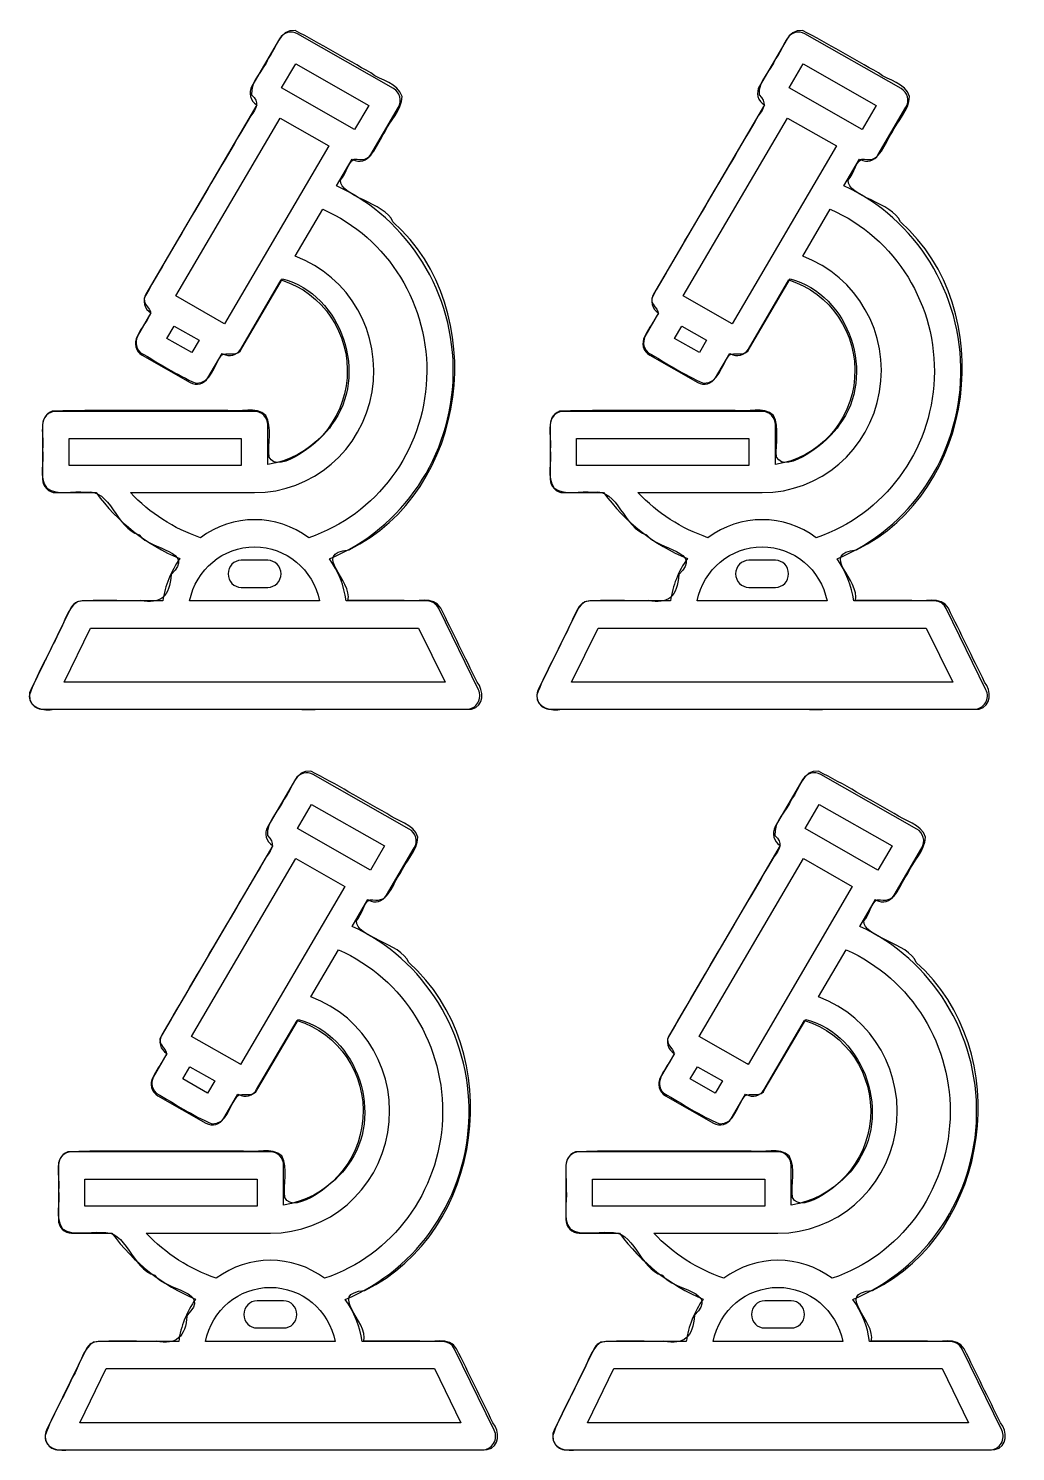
# Model space of a CAD drawing. Extents: x 9 to 547, y 9 to 398.
# Drawn here: x 414.7 to 547, y 8.6 to 199.2 of the extents above; entities that cross this region are included whole.
import ezdxf

# ---------------------------------------------------------------- set-up
doc = ezdxf.new("R2010")
doc.units = 0
doc.layers.add('Layer_1', color=7, linetype='CONTINUOUS')

msp = doc.modelspace()

# ---------------------------------------------------------------- linework, layer by layer
at = {"layer": 'Layer_1', "color": 7}
for points in [[(463.665634, 191.166568), (450.786096, 198.489393)], [(531.69713, 191.166568), (518.817592, 198.489393)], [(448.398712, 197.835596), (444.680192, 191.494303)], [(445.340123, 188.976603), (445.348725, 188.970934)], [(513.371619, 188.976603), (513.380221, 188.970934)], [(460.607913, 182.307576), (464.325562, 188.648868)], [(528.639409, 182.307576), (532.357058, 188.648868)], [(456.013083, 178.131442), (458.113748, 181.714444)], [(524.044579, 178.131442), (526.145244, 181.714444), (526.252025, 181.653778)], [(450.481485, 168.696356), (454.173808, 174.99436)], [(443.195621, 156.267431), (448.61849, 165.517006)], [(443.344607, 156.397024), (448.795591, 165.670991)], [(511.227117, 156.267431), (516.649986, 165.517006)], [(511.376103, 156.397024), (516.827087, 165.670991)], [(431.148565, 161.107085), (431.156889, 161.101415)], [(499.180061, 161.107085), (499.188386, 161.101415)], [(429.970018, 155.434642), (436.40983, 151.772351)], [(438.797214, 152.426148), (440.701454, 155.67427)], [(498.001514, 155.434642), (504.441327, 151.772351)], [(506.82871, 152.426148), (508.73295, 155.67427)], [(445.041872, 147.915193), (418.401645, 147.915193)], [(513.073368, 147.915193), (486.433141, 147.915193)], [(418.401645, 137.029239), (423.799153, 137.029239)], [(428.40211, 137.031393), (445.041797, 137.03094)], [(486.433141, 137.029239), (491.830649, 137.029239)], [(496.433606, 137.031393), (513.073293, 137.03094)], [(446.817806, 127.959307), (443.265786, 127.959307)], [(514.849302, 127.959307), (511.297282, 127.959307)], [(443.265786, 124.330665), (446.817806, 124.330665)], [(511.297282, 124.330665), (514.849302, 124.330665)], [(432.751629, 122.514615), (421.953665, 122.514615)], [(453.743199, 122.516316), (436.340395, 122.516316)], [(468.129929, 122.516316), (457.331963, 122.516316)], [(465.095763, 122.556906), (457.554232, 122.556906)], [(500.783125, 122.514615), (489.985161, 122.514615)], [(521.774695, 122.516316), (504.371891, 122.516316)], [(536.161425, 122.516316), (525.363459, 122.516316)], [(533.127259, 122.556906), (525.585728, 122.556906)], [(475.046654, 110.625867), (469.718622, 121.513522)], [(543.07815, 110.625867), (537.750118, 121.513522)], [(465.785504, 91.953969), (452.905966, 99.276795)], [(450.518583, 98.622997), (446.800062, 92.281704)], [(518.550079, 98.622997), (514.831558, 92.281704)], [(447.459993, 89.764005), (447.468596, 89.758335)], [(515.491489, 89.764005), (515.500092, 89.758335)], [(462.727783, 83.094977), (466.445433, 89.43627)], [(530.759279, 83.094977), (534.476929, 89.43627)], [(458.132953, 78.918844), (460.233619, 82.501845)], [(526.164449, 78.918844), (528.265115, 82.501845), (528.371896, 82.44118)], [(452.601356, 69.483757), (456.293678, 75.781762)], [(445.315491, 57.054832), (450.73836, 66.304408)], [(445.464478, 57.184426), (450.915462, 66.458393)], [(513.346987, 57.054832), (518.769856, 66.304408)], [(513.495974, 57.184426), (518.946958, 66.458393)], [(433.268435, 61.894486), (433.27676, 61.888816)], [(501.299931, 61.894486), (501.308256, 61.888816)], [(432.089888, 56.222044), (438.529701, 52.559752)], [(440.917084, 53.21355), (442.821324, 56.461672)], [(500.121384, 56.222044), (506.561197, 52.559752)], [(508.94858, 53.21355), (510.85282, 56.461672)], [(447.161743, 48.702595), (420.521515, 48.702595)], [(515.193239, 48.702595), (488.553011, 48.702595)], [(420.521515, 37.81664), (425.919023, 37.81664)], [(430.521981, 37.818795), (447.161668, 37.818341)], [(488.553011, 37.81664), (493.950519, 37.81664)], [(498.553477, 37.818795), (515.193164, 37.818341)], [(448.937676, 28.746708), (445.385656, 28.746708)], [(516.969172, 28.746708), (513.417152, 28.746708)], [(445.385656, 25.118066), (448.937676, 25.118066)], [(513.417152, 25.118066), (516.969172, 25.118066)], [(434.871499, 23.302016), (424.073536, 23.302016)], [(455.86307, 23.303717), (438.460266, 23.303717)], [(470.2498, 23.303717), (459.451833, 23.303717)], [(467.215634, 23.344308), (459.674102, 23.344308)], [(502.902996, 23.302016), (492.105032, 23.302016)], [(523.894566, 23.303717), (506.491762, 23.303717)], [(535.24713, 23.344308), (527.705598, 23.344308)], [(477.166524, 11.413269), (471.838493, 22.300924)], [(545.19802, 11.413269), (539.869989, 22.300924)]]:
    msp.add_lwpolyline(points, dxfattribs=at)
for points in [[(460.336477, 188.905761), (458.444261, 185.679325), (448.66926, 191.237524), (450.561476, 194.463988)], [(528.367973, 188.905761), (526.475757, 185.679325), (516.700756, 191.237524), (518.592972, 194.463988)], [(441.031905, 159.640909), (440.932062, 159.697606), (440.925957, 159.703276), (434.477514, 163.369139), (448.453823, 187.206619), (455.008295, 183.479098)], [(509.063401, 159.640909), (508.963558, 159.697606), (508.957453, 159.703276), (502.50901, 163.369139), (516.485319, 187.206619), (523.039791, 183.479098)], [(436.633509, 155.799655), (433.299138, 157.697235), (434.261735, 159.337894), (437.596958, 157.442072)], [(504.665005, 155.799655), (501.330634, 157.697235), (502.293231, 159.337894), (505.628454, 157.442072)], [(420.177655, 144.288224), (443.265786, 144.288224), (443.265786, 140.659582), (420.177655, 140.659582)], [(488.209151, 144.288224), (511.297282, 144.288224), (511.297282, 140.659582), (488.209151, 140.659582)], [(445.041797, 129.773628)], [(513.073293, 129.773628)], [(443.265786, 124.330665)], [(511.297282, 124.330665)], [(470.005119, 121.551383)], [(538.036615, 121.551383)], [(419.499503, 111.63039), (423.051523, 118.887674), (467.03207, 118.887674), (470.58409, 111.63039)], [(487.530999, 111.63039), (491.08302, 118.887674), (535.063566, 118.887674), (538.615586, 111.63039)], [(462.456347, 89.693162), (460.564131, 86.466726), (450.789131, 92.024925), (452.681347, 95.25139)], [(530.487843, 89.693162), (528.595627, 86.466726), (518.820627, 92.024925), (520.712843, 95.25139)], [(443.151776, 60.428311), (443.051932, 60.485008), (443.045827, 60.490677), (436.597384, 64.15654), (450.573694, 87.994021), (457.128166, 84.2665)], [(511.183272, 60.428311), (511.083428, 60.485008), (511.077323, 60.490677), (504.62888, 64.15654), (518.60519, 87.994021), (525.159662, 84.2665)], [(438.75338, 56.587057), (435.419009, 58.484637), (436.381605, 60.125296), (439.716828, 58.229473)], [(506.784876, 56.587057), (503.450505, 58.484637), (504.413101, 60.125296), (507.748325, 58.229473)], [(422.297525, 45.075625), (445.385656, 45.075625), (445.385656, 41.446983), (422.297525, 41.446983)], [(490.329022, 45.075625), (513.417152, 45.075625), (513.417152, 41.446983), (490.329022, 41.446983)], [(447.161668, 30.561029)], [(515.193164, 30.561029)], [(445.385656, 25.118066)], [(513.417152, 25.118066)], [(472.124989, 22.338785)], [(540.156486, 22.338785)], [(421.619374, 12.417791), (425.171394, 19.675075), (469.15194, 19.675075), (472.70396, 12.417791)], [(489.65087, 12.417791), (493.20289, 19.675075), (537.183436, 19.675075), (540.735456, 12.417791)]]:
    msp.add_lwpolyline(points, close=True, dxfattribs=at)
for points in [[(450.474154, 198.920449), (448.350544, 199.208886), (447.929433, 196.485984), (446.872444, 195.17929)], [(450.786096, 198.489393), (449.947943, 198.964951), (448.891628, 198.675674), (448.398712, 197.835596)], [(460.640494, 193.24851), (457.240162, 195.111984), (453.928424, 197.183344), (450.474154, 198.920449)], [(518.50565, 198.920449), (516.38204, 199.208886), (515.960929, 196.485984), (514.90394, 195.17929)], [(518.817592, 198.489393), (517.979439, 198.964951), (516.923125, 198.675674), (516.430208, 197.835596)], [(528.671991, 193.24851), (525.271658, 195.111984), (521.959921, 197.183344), (518.50565, 198.920449)], [(516.430208, 197.835596), (516.430208, 197.835596), (512.711688, 191.494303), (512.711688, 191.494303)], [(446.872444, 195.17929), (446.196319, 193.553404), (444.466758, 192.176619), (444.643877, 190.313003)], [(514.90394, 195.17929), (514.227815, 193.553404), (512.498254, 192.176619), (512.675373, 190.313003)], [(464.814465, 190.08974), (464.269094, 191.921806), (461.985127, 192.182247), (460.640494, 193.24851)], [(532.845961, 190.08974), (532.30059, 191.921806), (530.016623, 192.182247), (528.671991, 193.24851)], [(444.680192, 191.494303), (444.433346, 191.072847), (444.36421, 190.567195), (444.488564, 190.092772)], [(464.517191, 190.050398), (464.392838, 190.524821), (464.085608, 190.927519), (463.665634, 191.166568)], [(512.711688, 191.494303), (512.464842, 191.072847), (512.395706, 190.567195), (512.52006, 190.092772)], [(532.548687, 190.050398), (532.424334, 190.524821), (532.117104, 190.927519), (531.69713, 191.166568)], [(445.348725, 188.970934), (445.348725, 188.970934), (430.488618, 163.624812), (430.488618, 163.624812)], [(444.643877, 190.313003), (445.706567, 189.299095), (445.365468, 188.569617), (444.487673, 187.449378)], [(444.488564, 190.092772), (444.612918, 189.618349), (444.920148, 189.215652), (445.340123, 188.976603)], [(462.435661, 185.208474), (463.155941, 186.850447), (464.754349, 188.237777), (464.814465, 190.08974)], [(464.325562, 188.648868), (464.572408, 189.070324), (464.641545, 189.575976), (464.517191, 190.050398)], [(513.380221, 188.970934), (513.380221, 188.970934), (498.520114, 163.624812), (498.520114, 163.624812)], [(512.675373, 190.313003), (513.738063, 189.299095), (513.396964, 188.569617), (512.519169, 187.449378)], [(512.52006, 190.092772), (512.644414, 189.618349), (512.951644, 189.215652), (513.371619, 188.976603)], [(530.467157, 185.208474), (531.187437, 186.850447), (532.785845, 188.237777), (532.845961, 190.08974)], [(532.357058, 188.648868), (532.603904, 189.070324), (532.673041, 189.575976), (532.548687, 190.050398)], [(444.487673, 187.449378), (439.809158, 179.442256), (435.045521, 171.479957), (430.420081, 163.444896)], [(512.519169, 187.449378), (507.840654, 179.442256), (503.077017, 171.479957), (498.451577, 163.444896)], [(458.774858, 181.706382), (460.905882, 181.159635), (461.438274, 183.90755), (462.435661, 185.208474)], [(526.806354, 181.706382), (528.937378, 181.159635), (529.469771, 183.90755), (530.467157, 185.208474)], [(456.568926, 178.897812), (457.359688, 179.658158), (457.67223, 181.977282), (458.774858, 181.706382)], [(458.113748, 181.714444), (458.113748, 181.714444), (458.220529, 181.653778), (458.220529, 181.653778)], [(458.220529, 181.653778), (459.058647, 181.177926), (460.115171, 181.467261), (460.607913, 182.307576)], [(524.600422, 178.897812), (525.391184, 179.658158), (525.703726, 181.977282), (526.806354, 181.706382)], [(526.252025, 181.653778), (527.090143, 181.177926), (528.146667, 181.467261), (528.639409, 182.307576)], [(471.677114, 152.833582), (471.880623, 163.708289), (465.718732, 173.659919), (456.013083, 178.131442)], [(463.583967, 173.30128), (462.537985, 175.94491), (456.440744, 176.637723), (456.568926, 178.897812)], [(539.70861, 152.833582), (539.912119, 163.708289), (533.750229, 173.659919), (524.044579, 178.131442)], [(531.615463, 173.30128), (530.569481, 175.94491), (524.47224, 176.637723), (524.600422, 178.897812)], [(454.173808, 174.99436), (462.976409, 171.131404), (468.52342, 162.109999), (468.108211, 152.33208)], [(518.512981, 168.696356), (518.512981, 168.696356), (522.205304, 174.99436), (522.205304, 174.99436)], [(522.205304, 174.99436), (531.007905, 171.131404), (536.554916, 162.109999), (536.139707, 152.33208)], [(457.712583, 129.370401), (473.638935, 137.142862), (476.89055, 161.472078), (463.583967, 173.30128)], [(525.744079, 129.370401), (541.670431, 137.142862), (544.922046, 161.472078), (531.615463, 173.30128)], [(460.78542, 150.528764), (462.126873, 158.337605), (457.780173, 166.001576), (450.481485, 168.696356)], [(528.816916, 150.528764), (530.158369, 158.337605), (525.811669, 166.001576), (518.512981, 168.696356)], [(448.61849, 165.517006), (454.20314, 163.807519), (457.872319, 158.360079), (457.439596, 152.420764)], [(448.795591, 165.670991), (456.777642, 163.57388), (460.419028, 152.729367), (455.370779, 146.089225)], [(516.649986, 165.517006), (522.234636, 163.807519), (525.903815, 158.360079), (525.471092, 152.420764)], [(516.827087, 165.670991), (524.809138, 163.57388), (528.450524, 152.729367), (523.402275, 146.089225)], [(430.420081, 163.444896), (429.585384, 162.23106), (431.786831, 161.541431), (430.902982, 160.664664)], [(430.488618, 163.624812), (430.241764, 163.203352), (430.172625, 162.697691), (430.296983, 162.223261)], [(430.296983, 162.223261), (430.42134, 161.748832), (430.72858, 161.34613), (431.148565, 161.107085)], [(498.451577, 163.444896), (497.61688, 162.23106), (499.818327, 161.541431), (498.934478, 160.664664)], [(498.520114, 163.624812), (498.27326, 163.203352), (498.204121, 162.697691), (498.328479, 162.223261)], [(498.328479, 162.223261), (498.452836, 161.748832), (498.760076, 161.34613), (499.180061, 161.107085)], [(430.902982, 160.664664), (430.224383, 159.194423), (428.149124, 157.339931), (429.755543, 155.771688)], [(431.156889, 161.101415), (431.156889, 161.101415), (429.310088, 157.952398), (429.310088, 157.952398)], [(498.934478, 160.664664), (498.255879, 159.194423), (496.18062, 157.339931), (497.787039, 155.771688)], [(499.188386, 161.101415), (499.188386, 161.101415), (497.341584, 157.952398), (497.341584, 157.952398)], [(429.310088, 157.952398), (429.063234, 157.530935), (428.994093, 157.025272), (429.118447, 156.550839)], [(429.118447, 156.550839), (429.242801, 156.076406), (429.550036, 155.673698), (429.970018, 155.434642)], [(440.625337, 155.441298), (441.154, 155.968802), (442.854867, 155.023507), (443.344607, 156.397024)], [(497.341584, 157.952398), (497.09473, 157.530935), (497.025589, 157.025272), (497.149943, 156.550839)], [(497.149943, 156.550839), (497.274297, 156.076406), (497.581532, 155.673698), (498.001514, 155.434642)], [(508.656833, 155.441298), (509.185496, 155.968802), (510.886363, 155.023507), (511.376103, 156.397024)], [(429.755543, 155.771688), (432.214187, 154.386745), (434.620524, 152.777402), (437.200048, 151.671375)], [(437.200048, 151.671375), (439.216544, 151.610265), (439.578889, 154.160498), (440.625337, 155.441298)], [(440.701454, 155.67427), (440.701454, 155.67427), (440.808235, 155.613605), (440.808235, 155.613605)], [(440.808235, 155.613605), (441.646362, 155.137776), (442.702877, 155.427121), (443.195621, 156.267431)], [(497.787039, 155.771688), (500.245683, 154.386745), (502.65202, 152.777402), (505.231544, 151.671375)], [(505.231544, 151.671375), (507.24804, 151.610265), (507.610385, 154.160498), (508.656833, 155.441298)], [(508.73295, 155.67427), (508.73295, 155.67427), (508.839731, 155.613605), (508.839731, 155.613605)], [(508.839731, 155.613605), (509.677858, 155.137776), (510.734373, 155.427121), (511.227117, 156.267431)], [(455.078027, 128.165824), (464.943884, 132.255114), (471.473605, 141.958874), (471.677114, 152.833582)], [(523.109523, 128.165824), (532.97538, 132.255114), (539.505101, 141.958874), (539.70861, 152.833582)], [(436.40983, 151.772351), (437.247948, 151.296499), (438.304473, 151.585833), (438.797214, 152.426148)], [(457.439596, 152.420764), (457.006873, 146.481449), (452.588723, 141.648927), (446.817881, 140.802854)], [(468.108211, 152.33208), (467.693002, 142.554162), (461.4021, 134.057364), (452.305109, 130.987645)], [(504.441327, 151.772351), (505.279444, 151.296499), (506.335969, 151.585833), (506.82871, 152.426148)], [(525.471092, 152.420764), (525.038369, 146.481449), (520.620219, 141.648927), (514.849377, 140.802854)], [(536.139707, 152.33208), (535.724498, 142.554162), (529.433596, 134.057364), (520.336606, 130.987645)], [(445.041797, 137.03094), (452.802544, 137.025886), (459.443967, 142.719923), (460.78542, 150.528764)], [(513.073293, 137.03094), (520.83404, 137.025886), (527.475463, 142.719923), (528.816916, 150.528764)], [(417.894634, 147.941756), (415.861987, 147.130305), (416.881725, 144.51109), (416.636867, 142.828416)], [(417.145672, 147.383919), (416.812579, 147.043635), (416.625506, 146.582075), (416.625635, 146.100844)], [(418.401645, 147.915193), (417.930576, 147.915318), (417.478766, 147.724204), (417.145672, 147.383919)], [(441.446355, 148.022761), (433.598435, 147.968189), (425.72961, 148.131622), (417.894634, 147.941756)], [(446.566262, 147.375341), (445.195415, 148.634057), (443.119367, 147.765732), (441.446355, 148.022761)], [(446.297844, 147.383919), (445.96475, 147.724203), (445.512941, 147.915318), (445.041872, 147.915193)], [(446.817881, 146.100844), (446.81801, 146.582075), (446.630937, 147.043634), (446.297844, 147.383919)], [(446.985647, 141.791741), (446.770783, 143.627019), (447.454487, 145.705343), (446.566262, 147.375341)], [(485.92613, 147.941756), (483.893483, 147.130305), (484.913221, 144.51109), (484.668363, 142.828416)], [(485.177169, 147.383919), (484.844075, 147.043635), (484.657002, 146.582075), (484.657131, 146.100844)], [(486.433141, 147.915193), (485.962072, 147.915318), (485.510262, 147.724204), (485.177169, 147.383919)], [(509.477851, 148.022761), (501.629931, 147.968189), (493.761106, 148.131622), (485.92613, 147.941756)], [(514.597758, 147.375341), (513.226911, 148.634057), (511.150863, 147.765732), (509.477851, 148.022761)], [(514.32934, 147.383919), (513.996246, 147.724203), (513.544437, 147.915318), (513.073368, 147.915193)], [(514.849377, 146.100844), (514.849506, 146.582075), (514.662433, 147.043634), (514.32934, 147.383919)], [(515.017143, 141.791741), (514.802279, 143.627019), (515.485983, 145.705343), (514.597758, 147.375341)], [(416.625635, 146.100844), (416.625635, 146.100844), (416.625635, 138.84356), (416.625635, 138.84356)], [(446.817881, 140.802854), (446.817881, 140.802854), (446.817881, 146.100844), (446.817881, 146.100844)], [(455.370779, 146.089225), (454.127035, 144.017609), (448.195292, 139.273712), (446.985647, 141.791741)], [(484.657131, 146.100844), (484.657131, 146.100844), (484.657131, 138.84356), (484.657131, 138.84356)], [(514.849377, 140.802854), (514.849377, 140.802854), (514.849377, 146.100844), (514.849377, 146.100844)], [(523.402275, 146.089225), (522.158531, 144.017609), (516.226788, 139.273712), (515.017143, 141.791741)], [(416.636867, 142.828416), (416.871429, 141.123202), (416.095734, 139.086688), (417.177841, 137.62253)], [(484.668363, 142.828416), (484.902925, 141.123202), (484.12723, 139.086688), (485.209337, 137.62253)], [(416.625635, 138.84356), (416.625513, 138.362333), (416.812589, 137.900781), (417.145682, 137.560503)], [(417.145682, 137.560503), (417.478775, 137.220224), (417.930581, 137.029114), (418.401645, 137.029239)], [(417.177841, 137.62253), (418.674393, 136.573946), (420.686454, 137.344268), (422.396988, 137.108186)], [(422.396988, 137.108186), (425.785239, 137.620995), (426.44387, 132.194177), (429.566014, 131.389719)], [(484.657131, 138.84356), (484.657009, 138.362333), (484.844085, 137.900781), (485.177178, 137.560503)], [(485.177178, 137.560503), (485.510271, 137.220224), (485.962077, 137.029114), (486.433141, 137.029239)], [(485.209337, 137.62253), (486.70589, 136.573946), (488.71795, 137.344268), (490.428484, 137.108186)], [(490.428484, 137.108186), (493.816735, 137.620995), (494.475366, 132.194177), (497.59751, 131.389719)], [(423.799153, 137.029239), (426.690644, 133.101366), (430.568329, 130.045644), (435.021387, 128.18581)], [(437.785162, 130.993314), (434.224857, 132.199791), (431.004812, 134.271919), (428.40211, 137.031393)], [(491.830649, 137.029239), (494.72214, 133.101366), (498.599825, 130.045644), (503.052883, 128.18581)], [(505.816658, 130.993314), (502.256353, 132.199791), (499.036308, 134.271919), (496.433606, 137.031393)], [(452.305109, 130.987645), (447.978245, 134.205367), (442.114433, 134.207657), (437.785162, 130.993314)], [(520.336606, 130.987645), (516.009741, 134.205367), (510.145929, 134.207657), (505.816658, 130.993314)], [(429.566014, 131.389719), (431.121177, 129.24264), (437.255235, 129.322821), (433.867823, 126.066958)], [(436.340395, 122.516316), (437.189726, 126.736981), (440.823872, 129.768002), (445.041797, 129.773628)], [(445.041797, 129.773628), (449.259723, 129.768002), (452.893869, 126.736981), (453.743199, 122.516316)], [(497.59751, 131.389719), (499.152673, 129.24264), (505.286731, 129.322821), (501.899319, 126.066958)], [(504.371891, 122.516316), (505.221222, 126.736981), (508.855368, 129.768002), (513.073293, 129.773628)], [(513.073293, 129.773628), (517.291219, 129.768002), (520.925365, 126.736981), (521.774695, 122.516316)], [(435.021387, 128.18581), (433.820076, 126.514693), (433.040496, 124.566842), (432.751629, 122.514615)], [(443.265786, 127.959307), (442.286436, 127.957126), (441.493646, 127.145466), (441.493646, 126.144986)], [(448.589945, 126.144986), (448.589945, 127.145466), (447.797156, 127.957126), (446.817806, 127.959307)], [(457.554232, 122.556906), (458.260253, 125.270316), (452.567259, 128.907588), (457.712583, 129.370401)], [(457.331963, 122.516316), (457.044396, 124.5595), (456.270456, 126.499388), (455.078027, 128.165824)], [(503.052883, 128.18581), (501.851572, 126.514693), (501.071992, 124.566842), (500.783125, 122.514615)], [(511.297282, 127.959307), (510.317932, 127.957126), (509.525143, 127.145466), (509.525143, 126.144986)], [(516.621441, 126.144986), (516.621441, 127.145466), (515.828652, 127.957126), (514.849302, 127.959307)], [(525.585728, 122.556906), (526.291749, 125.270316), (520.598755, 128.907588), (525.744079, 129.370401)], [(525.363459, 122.516316), (525.075892, 124.5595), (524.301952, 126.499388), (523.109523, 128.165824)], [(433.867823, 126.066958), (433.674353, 123.048995), (432.432663, 122.057684), (429.754877, 122.555286)], [(441.493646, 126.144986), (441.493646, 125.144505), (442.286436, 124.332845), (443.265786, 124.330665)], [(446.817806, 124.330665), (447.797156, 124.332845), (448.589945, 125.144505), (448.589945, 126.144986)], [(501.899319, 126.066958), (501.705849, 123.048995), (500.464159, 122.057684), (497.786373, 122.555286)], [(509.525143, 126.144986), (509.525143, 125.144505), (510.317932, 124.332845), (511.297282, 124.330665)], [(514.849302, 124.330665), (515.828652, 124.332845), (516.621441, 125.144505), (516.621441, 126.144986)], [(421.297396, 122.41175), (419.775828, 121.373398), (419.500663, 119.230014), (418.519203, 117.725722)], [(421.953665, 122.514615), (421.280909, 122.514776), (420.665833, 122.126536), (420.364971, 121.511821)], [(429.754877, 122.555286), (426.942712, 122.455521), (424.078287, 122.752258), (421.297396, 122.41175)], [(470.005111, 121.551469), (468.980735, 123.277232), (466.702974, 122.300644), (465.095763, 122.556906)], [(469.718622, 121.513522), (469.41776, 122.128236), (468.802685, 122.516476), (468.129929, 122.516316)], [(489.328892, 122.41175), (487.807324, 121.373398), (487.532159, 119.230014), (486.550699, 117.725722)], [(489.985161, 122.514615), (489.312406, 122.514776), (488.697329, 122.126536), (488.396467, 121.511821)], [(497.786373, 122.555286), (494.974208, 122.455521), (492.109783, 122.752258), (489.328892, 122.41175)], [(538.036607, 121.551469), (537.012231, 123.277232), (534.73447, 122.300644), (533.127259, 122.556906)], [(537.750118, 121.513522), (537.449257, 122.128236), (536.834181, 122.516476), (536.161425, 122.516316)], [(420.364971, 121.511821), (420.364971, 121.511821), (415.036941, 110.625867), (415.036941, 110.625867)], [(474.86705, 111.641365), (473.246406, 114.944695), (471.625764, 118.248053), (470.005119, 121.551383)], [(488.396467, 121.511821), (488.396467, 121.511821), (483.068437, 110.625867), (483.068437, 110.625867)], [(542.898546, 111.641365), (541.277902, 114.944695), (539.65726, 118.248053), (538.036615, 121.551383)], [(418.519203, 117.725722), (417.346233, 115.11276), (415.802153, 112.629266), (414.855375, 109.93689)], [(486.550699, 117.725722), (485.377729, 115.11276), (483.833649, 112.629266), (482.886871, 109.93689)], [(415.036941, 110.625867), (414.762001, 110.063375), (414.791596, 109.395589), (415.115168, 108.860779)], [(474.118628, 108.038683), (475.822588, 108.37038), (475.811854, 110.521865), (474.86705, 111.641365)], [(474.968426, 108.860778), (475.291998, 109.395588), (475.321594, 110.063375), (475.046654, 110.625867)], [(483.068437, 110.625867), (482.793497, 110.063375), (482.823092, 109.395589), (483.146664, 108.860779)], [(542.150124, 108.038683), (543.854084, 108.37038), (543.84335, 110.521865), (542.898546, 111.641365)], [(542.999922, 108.860778), (543.323494, 109.395588), (543.35309, 110.063375), (543.07815, 110.625867)], [(414.855375, 109.93689), (414.733952, 108.084273), (416.819968, 107.780687), (418.182662, 108.002301)], [(415.115168, 108.860779), (415.438739, 108.325969), (416.010194, 108.000318), (416.625635, 108.000019)], [(473.457958, 108.000019), (474.073399, 108.000317), (474.644855, 108.325968), (474.968426, 108.860778)], [(482.886871, 109.93689), (482.765448, 108.084273), (484.851464, 107.780687), (486.214158, 108.002301)], [(483.146664, 108.860779), (483.470235, 108.325969), (484.04169, 108.000318), (484.657131, 108.000019)], [(541.489454, 108.000019), (542.104895, 108.000317), (542.676351, 108.325968), (542.999922, 108.860778)], [(416.625635, 108.000019), (416.625635, 108.000019), (473.457958, 108.000019), (473.457958, 108.000019)], [(418.182662, 108.002301), (436.827234, 108.027882), (455.477796, 107.953698), (474.118628, 108.038683)], [(484.657131, 108.000019), (484.657131, 108.000019), (541.489454, 108.000019), (541.489454, 108.000019)], [(486.214158, 108.002301), (504.85873, 108.027882), (523.509292, 107.953698), (542.150124, 108.038683)], [(452.594024, 99.70785), (450.470415, 99.996288), (450.049303, 97.273385), (448.992314, 95.966691)], [(452.905966, 99.276795), (452.067813, 99.752352), (451.011499, 99.463075), (450.518583, 98.622997)], [(462.760365, 94.035912), (459.360032, 95.899385), (456.048295, 97.970746), (452.594024, 99.70785)], [(520.625521, 99.70785), (518.501911, 99.996288), (518.0808, 97.273385), (517.023811, 95.966691)], [(520.937462, 99.276795), (520.099309, 99.752352), (519.042995, 99.463075), (518.550079, 98.622997)], [(530.791861, 94.035912), (527.391528, 95.899385), (524.079791, 97.970746), (520.625521, 99.70785)], [(533.817, 91.953969), (533.817, 91.953969), (520.937462, 99.276795), (520.937462, 99.276795)], [(448.992314, 95.966691), (448.316189, 94.340806), (446.586629, 92.964021), (446.763747, 91.100405)], [(517.023811, 95.966691), (516.347685, 94.340806), (514.618125, 92.964021), (514.795243, 91.100405)], [(466.934336, 90.877141), (466.388964, 92.709208), (464.104998, 92.969648), (462.760365, 94.035912)], [(534.965832, 90.877141), (534.42046, 92.709208), (532.136494, 92.969648), (530.791861, 94.035912)], [(446.800062, 92.281704), (446.553217, 91.860248), (446.48408, 91.354596), (446.608434, 90.880174)], [(466.637062, 90.8378), (466.512708, 91.312223), (466.205478, 91.714921), (465.785504, 91.953969)], [(514.831558, 92.281704), (514.584713, 91.860248), (514.515576, 91.354596), (514.63993, 90.880174)], [(534.668558, 90.8378), (534.544204, 91.312223), (534.236974, 91.714921), (533.817, 91.953969)], [(447.468596, 89.758335), (447.468596, 89.758335), (432.608488, 64.412214), (432.608488, 64.412214)], [(446.763747, 91.100405), (447.826437, 90.086497), (447.485339, 89.357018), (446.607543, 88.23678)], [(446.608434, 90.880174), (446.732788, 90.405751), (447.040019, 90.003053), (447.459993, 89.764005)], [(464.555531, 85.995876), (465.275812, 87.637849), (466.87422, 89.025179), (466.934336, 90.877141)], [(466.445433, 89.43627), (466.692278, 89.857725), (466.761415, 90.363378), (466.637062, 90.8378)], [(515.500092, 89.758335), (515.500092, 89.758335), (500.639984, 64.412214), (500.639984, 64.412214)], [(514.795243, 91.100405), (515.857934, 90.086497), (515.516835, 89.357018), (514.639039, 88.23678)], [(514.63993, 90.880174), (514.764284, 90.405751), (515.071515, 90.003053), (515.491489, 89.764005)], [(532.587027, 85.995876), (533.307308, 87.637849), (534.905716, 89.025179), (534.965832, 90.877141)], [(534.476929, 89.43627), (534.723774, 89.857725), (534.792911, 90.363378), (534.668558, 90.8378)], [(446.607543, 88.23678), (441.929029, 80.229658), (437.165391, 72.267359), (432.539951, 64.232297)], [(514.639039, 88.23678), (509.960525, 80.229658), (505.196887, 72.267359), (500.571448, 64.232297)], [(460.894729, 82.493783), (463.025752, 81.947037), (463.558145, 84.694952), (464.555531, 85.995876)], [(528.926225, 82.493783), (531.057248, 81.947037), (531.589641, 84.694952), (532.587027, 85.995876)], [(458.688797, 79.685214), (459.479559, 80.445559), (459.7921, 82.764684), (460.894729, 82.493783)], [(460.233619, 82.501845), (460.233619, 82.501845), (460.340399, 82.44118), (460.340399, 82.44118)], [(460.340399, 82.44118), (461.178517, 81.965328), (462.235042, 82.254663), (462.727783, 83.094977)], [(526.720293, 79.685214), (527.511055, 80.445559), (527.823596, 82.764684), (528.926225, 82.493783)], [(528.371896, 82.44118), (529.210013, 81.965328), (530.266538, 82.254663), (530.759279, 83.094977)], [(473.796984, 53.620983), (474.000493, 64.495691), (467.838603, 74.44732), (458.132953, 78.918844)], [(465.703838, 74.088681), (464.657856, 76.732312), (458.560615, 77.425124), (458.688797, 79.685214)], [(541.82848, 53.620983), (542.031989, 64.495691), (535.870099, 74.44732), (526.164449, 78.918844)], [(533.735334, 74.088681), (532.689352, 76.732312), (526.592111, 77.425124), (526.720293, 79.685214)], [(456.293678, 75.781762), (465.096279, 71.918806), (470.64329, 62.8974), (470.228081, 53.119482)], [(520.632852, 69.483757), (520.632852, 69.483757), (524.325174, 75.781762), (524.325174, 75.781762)], [(524.325174, 75.781762), (533.127776, 71.918806), (538.674786, 62.8974), (538.259577, 53.119482)], [(459.832454, 30.157803), (475.758805, 37.930264), (479.010421, 62.25948), (465.703838, 74.088681)], [(527.86395, 30.157803), (543.790301, 37.930264), (547.041917, 62.25948), (533.735334, 74.088681)], [(462.90529, 51.316166), (464.246743, 59.125007), (459.900044, 66.788978), (452.601356, 69.483757)], [(530.936787, 51.316166), (532.278239, 59.125007), (527.93154, 66.788978), (520.632852, 69.483757)], [(450.73836, 66.304408), (456.32301, 64.594921), (459.992189, 59.14748), (459.559466, 53.208165)], [(450.915462, 66.458393), (458.897513, 64.361281), (462.538899, 53.516769), (457.49065, 46.876626)], [(518.769856, 66.304408), (524.354507, 64.594921), (528.023685, 59.14748), (527.590962, 53.208165)], [(518.946958, 66.458393), (526.929009, 64.361281), (530.570395, 53.516769), (525.522146, 46.876626)], [(432.539951, 64.232297), (431.705254, 63.018461), (433.906701, 62.328832), (433.022852, 61.452066)], [(432.608488, 64.412214), (432.361635, 63.990754), (432.292495, 63.485093), (432.416853, 63.010663)], [(432.416853, 63.010663), (432.541211, 62.536233), (432.84845, 62.133532), (433.268435, 61.894486)], [(500.571448, 64.232297), (499.73675, 63.018461), (501.938197, 62.328832), (501.054348, 61.452066)], [(500.639984, 64.412214), (500.393131, 63.990754), (500.323992, 63.485093), (500.448349, 63.010663)], [(500.448349, 63.010663), (500.572707, 62.536233), (500.879946, 62.133532), (501.299931, 61.894486)], [(433.022852, 61.452066), (432.344253, 59.981825), (430.268995, 58.127333), (431.875414, 56.55909)], [(433.27676, 61.888816), (433.27676, 61.888816), (431.429958, 58.7398), (431.429958, 58.7398)], [(501.054348, 61.452066), (500.375749, 59.981825), (498.300491, 58.127333), (499.90691, 56.55909)], [(501.308256, 61.888816), (501.308256, 61.888816), (499.461454, 58.7398), (499.461454, 58.7398)], [(431.429958, 58.7398), (431.183105, 58.318337), (431.113963, 57.812674), (431.238317, 57.338241)], [(431.238317, 57.338241), (431.362671, 56.863807), (431.669906, 56.461099), (432.089888, 56.222044)], [(499.461454, 58.7398), (499.214601, 58.318337), (499.145459, 57.812674), (499.269813, 57.338241)], [(499.269813, 57.338241), (499.394167, 56.863807), (499.701402, 56.461099), (500.121384, 56.222044)], [(431.875414, 56.55909), (434.334058, 55.174147), (436.740394, 53.564804), (439.319918, 52.458777)], [(439.319918, 52.458777), (441.336414, 52.397667), (441.698759, 54.947899), (442.745207, 56.2287)], [(442.745207, 56.2287), (443.273871, 56.756204), (444.974737, 55.810909), (445.464478, 57.184426)], [(442.821324, 56.461672), (442.821324, 56.461672), (442.928105, 56.401007), (442.928105, 56.401007)], [(442.928105, 56.401007), (443.766233, 55.925178), (444.822747, 56.214522), (445.315491, 57.054832)], [(499.90691, 56.55909), (502.365554, 55.174147), (504.77189, 53.564804), (507.351414, 52.458777)], [(507.351414, 52.458777), (509.36791, 52.397667), (509.730255, 54.947899), (510.776703, 56.2287)], [(510.776703, 56.2287), (511.305367, 56.756204), (513.006233, 55.810909), (513.495974, 57.184426)], [(510.85282, 56.461672), (510.85282, 56.461672), (510.959601, 56.401007), (510.959601, 56.401007)], [(510.959601, 56.401007), (511.797729, 55.925178), (512.854243, 56.214522), (513.346987, 57.054832)], [(457.197898, 28.953226), (467.063754, 33.042515), (473.593475, 42.746276), (473.796984, 53.620983)], [(525.229394, 28.953226), (535.095251, 33.042515), (541.624971, 42.746276), (541.82848, 53.620983)], [(438.529701, 52.559752), (439.367818, 52.0839), (440.424343, 52.373235), (440.917084, 53.21355)], [(459.559466, 53.208165), (459.126743, 47.26885), (454.708593, 42.436329), (448.937751, 41.590256)], [(470.228081, 53.119482), (469.812873, 43.341564), (463.52197, 34.844766), (454.42498, 31.775046)], [(506.561197, 52.559752), (507.399314, 52.0839), (508.455839, 52.373235), (508.94858, 53.21355)], [(527.590962, 53.208165), (527.158239, 47.26885), (522.740089, 42.436329), (516.969247, 41.590256)], [(538.259577, 53.119482), (537.844369, 43.341564), (531.553466, 34.844766), (522.456476, 31.775046)], [(447.161668, 37.818341), (454.922414, 37.813288), (461.563838, 43.507324), (462.90529, 51.316166)], [(515.193164, 37.818341), (522.95391, 37.813288), (529.595334, 43.507324), (530.936787, 51.316166)], [(420.014504, 48.729157), (417.981858, 47.917707), (419.001595, 45.298492), (418.756737, 43.615817)], [(419.265543, 48.171321), (418.932449, 47.831036), (418.745376, 47.369477), (418.745505, 46.888245)], [(420.521515, 48.702595), (420.050447, 48.70272), (419.598637, 48.511605), (419.265543, 48.171321)], [(443.566225, 48.810163), (435.718306, 48.755591), (427.849481, 48.919023), (420.014504, 48.729157)], [(448.686133, 48.162742), (447.315286, 49.421458), (445.239237, 48.553133), (443.566225, 48.810163)], [(448.417714, 48.17132), (448.084621, 48.511604), (447.632811, 48.702719), (447.161743, 48.702595)], [(448.937751, 46.888245), (448.93788, 47.369476), (448.750808, 47.831036), (448.417714, 48.17132)], [(449.105518, 42.579142), (448.890654, 44.41442), (449.574358, 46.492744), (448.686133, 48.162742)], [(488.046, 48.729157), (486.013354, 47.917707), (487.033091, 45.298492), (486.788233, 43.615817)], [(487.297039, 48.171321), (486.963945, 47.831036), (486.776872, 47.369477), (486.777001, 46.888245)], [(488.553011, 48.702595), (488.081943, 48.70272), (487.630133, 48.511605), (487.297039, 48.171321)], [(511.597721, 48.810163), (503.749802, 48.755591), (495.880977, 48.919023), (488.046, 48.729157)], [(516.717629, 48.162742), (515.346782, 49.421458), (513.270733, 48.553133), (511.597721, 48.810163)], [(516.44921, 48.17132), (516.116117, 48.511604), (515.664307, 48.702719), (515.193239, 48.702595)], [(516.969247, 46.888245), (516.969376, 47.369476), (516.782304, 47.831036), (516.44921, 48.17132)], [(517.137014, 42.579142), (516.92215, 44.41442), (517.605854, 46.492744), (516.717629, 48.162742)], [(418.745505, 46.888245), (418.745505, 46.888245), (418.745505, 39.630961), (418.745505, 39.630961)], [(448.937751, 41.590256), (448.937751, 41.590256), (448.937751, 46.888245), (448.937751, 46.888245)], [(457.49065, 46.876626), (456.246905, 44.80501), (450.315162, 40.061113), (449.105518, 42.579142)], [(486.777001, 46.888245), (486.777001, 46.888245), (486.777001, 39.630961), (486.777001, 39.630961)], [(516.969247, 41.590256), (516.969247, 41.590256), (516.969247, 46.888245), (516.969247, 46.888245)], [(525.522146, 46.876626), (524.278401, 44.80501), (518.346658, 40.061113), (517.137014, 42.579142)], [(418.756737, 43.615817), (418.9913, 41.910603), (418.215605, 39.87409), (419.297711, 38.409932)], [(486.788233, 43.615817), (487.022796, 41.910603), (486.247101, 39.87409), (487.329207, 38.409932)], [(418.745505, 39.630961), (418.745384, 39.149735), (418.93246, 38.688182), (419.265553, 38.347904)], [(419.265553, 38.347904), (419.598646, 38.007626), (420.050451, 37.816515), (420.521515, 37.81664)], [(419.297711, 38.409932), (420.794264, 37.361347), (422.806325, 38.13167), (424.516858, 37.895588)], [(424.516858, 37.895588), (427.905109, 38.408397), (428.563741, 32.981579), (431.685884, 32.17712)], [(486.777001, 39.630961), (486.77688, 39.149735), (486.963956, 38.688182), (487.297049, 38.347904)], [(487.297049, 38.347904), (487.630142, 38.007626), (488.081947, 37.816515), (488.553011, 37.81664)], [(487.329207, 38.409932), (488.82576, 37.361347), (490.837821, 38.13167), (492.548354, 37.895588)], [(492.548354, 37.895588), (495.936605, 38.408397), (496.595237, 32.981579), (499.71738, 32.17712)], [(425.919023, 37.81664), (428.810514, 33.888767), (432.688199, 30.833045), (437.141258, 28.973211)], [(439.905032, 31.780716), (436.344727, 32.987193), (433.124682, 35.059321), (430.521981, 37.818795)], [(493.950519, 37.81664), (496.84201, 33.888767), (500.719695, 30.833045), (505.172754, 28.973211)], [(507.936528, 31.780716), (504.376223, 32.987193), (501.156178, 35.059321), (498.553477, 37.818795)], [(454.42498, 31.775046), (450.098115, 34.992769), (444.234303, 34.995059), (439.905032, 31.780716)], [(522.456476, 31.775046), (518.129611, 34.992769), (512.265799, 34.995059), (507.936528, 31.780716)], [(431.685884, 32.17712), (433.241048, 30.030041), (439.375106, 30.110223), (435.987693, 26.854359)], [(438.460266, 23.303717), (439.309596, 27.524382), (442.943742, 30.555403), (447.161668, 30.561029)], [(447.161668, 30.561029), (451.379593, 30.555403), (455.013739, 27.524382), (455.86307, 23.303717)], [(499.71738, 32.17712), (501.272544, 30.030041), (507.406602, 30.110223), (504.019189, 26.854359)], [(506.491762, 23.303717), (507.341092, 27.524382), (510.975238, 30.555403), (515.193164, 30.561029)], [(515.193164, 30.561029), (519.411089, 30.555403), (523.045235, 27.524382), (523.894566, 23.303717)], [(437.141258, 28.973211), (435.939946, 27.302094), (435.160366, 25.354244), (434.871499, 23.302016)], [(445.385656, 28.746708), (444.406307, 28.744528), (443.613517, 27.932868), (443.613517, 26.932387)], [(450.709816, 26.932387), (450.709816, 27.932868), (449.917026, 28.744528), (448.937676, 28.746708)], [(459.674102, 23.344308), (460.380124, 26.057717), (454.68713, 29.69499), (459.832454, 30.157803)], [(459.451833, 23.303717), (459.164266, 25.346902), (458.390326, 27.28679), (457.197898, 28.953226)], [(505.172754, 28.973211), (503.971442, 27.302094), (503.191862, 25.354244), (502.902996, 23.302016)], [(513.417152, 28.746708), (512.437803, 28.744528), (511.645013, 27.932868), (511.645013, 26.932387)], [(518.741312, 26.932387), (518.741312, 27.932868), (517.948522, 28.744528), (516.969172, 28.746708)], [(527.705598, 23.344308), (528.41162, 26.057717), (522.718626, 29.69499), (527.86395, 30.157803)], [(527.483329, 23.303717), (527.195762, 25.346902), (526.421822, 27.28679), (525.229394, 28.953226)], [(435.987693, 26.854359), (435.794224, 23.836397), (434.552533, 22.845085), (431.874747, 23.342688)], [(443.613517, 26.932387), (443.613517, 25.931907), (444.406307, 25.120247), (445.385656, 25.118066)], [(448.937676, 25.118066), (449.917026, 25.120247), (450.709816, 25.931907), (450.709816, 26.932387)], [(504.019189, 26.854359), (503.82572, 23.836397), (502.584029, 22.845085), (499.906243, 23.342688)], [(511.645013, 26.932387), (511.645013, 25.931907), (512.437803, 25.120247), (513.417152, 25.118066)], [(516.969172, 25.118066), (517.948522, 25.120247), (518.741312, 25.931907), (518.741312, 26.932387)], [(423.417266, 23.199151), (421.895698, 22.1608), (421.620534, 20.017415), (420.639073, 18.513124)], [(424.073536, 23.302016), (423.40078, 23.302177), (422.785703, 22.913937), (422.484841, 22.299223)], [(431.874747, 23.342688), (429.062583, 23.242923), (426.198157, 23.53966), (423.417266, 23.199151)], [(472.124981, 22.33887), (471.100605, 24.064634), (468.822845, 23.088046), (467.215634, 23.344308)], [(471.838493, 22.300924), (471.537631, 22.915638), (470.922555, 23.303878), (470.2498, 23.303717)], [(491.448762, 23.199151), (489.927194, 22.1608), (489.65203, 20.017415), (488.670569, 18.513124)], [(492.105032, 23.302016), (491.432276, 23.302177), (490.817199, 22.913937), (490.516337, 22.299223)], [(499.906243, 23.342688), (497.094079, 23.242923), (494.229653, 23.53966), (491.448762, 23.199151)], [(538.281296, 23.303717), (538.281296, 23.303717), (527.483329, 23.303717), (527.483329, 23.303717)], [(540.156477, 22.33887), (539.132101, 24.064634), (536.854341, 23.088046), (535.24713, 23.344308)], [(539.869989, 22.300924), (539.569127, 22.915638), (538.954051, 23.303878), (538.281296, 23.303717)], [(422.484841, 22.299223), (422.484841, 22.299223), (417.156811, 11.413269), (417.156811, 11.413269)], [(476.986921, 12.428766), (475.366276, 15.732096), (473.745634, 19.035455), (472.124989, 22.338785)], [(490.516337, 22.299223), (490.516337, 22.299223), (485.188307, 11.413269), (485.188307, 11.413269)], [(545.018417, 12.428766), (543.397772, 15.732096), (541.77713, 19.035455), (540.156486, 22.338785)], [(420.639073, 18.513124), (419.466103, 15.900162), (417.922023, 13.416667), (416.975246, 10.724291)], [(488.670569, 18.513124), (487.497599, 15.900162), (485.953519, 13.416667), (485.006742, 10.724291)], [(476.238498, 8.826084), (477.942458, 9.157782), (477.931725, 11.309267), (476.986921, 12.428766)], [(544.269994, 8.826084), (545.973954, 9.157782), (545.963221, 11.309267), (545.018417, 12.428766)], [(416.975246, 10.724291), (416.853822, 8.871675), (418.939839, 8.568088), (420.302533, 8.789703)], [(417.156811, 11.413269), (416.881871, 10.850777), (416.911467, 10.18299), (417.235038, 9.648181)], [(417.235038, 9.648181), (417.558609, 9.113371), (418.130065, 8.787719), (418.745505, 8.78742)], [(475.577828, 8.78742), (476.193269, 8.787719), (476.764725, 9.11337), (477.088297, 9.64818)], [(477.088297, 9.64818), (477.411868, 10.18299), (477.441464, 10.850776), (477.166524, 11.413269)], [(485.006742, 10.724291), (484.885318, 8.871675), (486.971335, 8.568088), (488.334029, 8.789703)], [(485.188307, 11.413269), (484.913367, 10.850777), (484.942963, 10.18299), (485.266534, 9.648181)], [(485.266534, 9.648181), (485.590105, 9.113371), (486.161561, 8.787719), (486.777001, 8.78742)], [(543.609325, 8.78742), (544.224765, 8.787719), (544.796221, 9.11337), (545.119793, 9.64818)], [(545.119793, 9.64818), (545.443364, 10.18299), (545.47296, 10.850776), (545.19802, 11.413269)], [(418.745505, 8.78742), (418.745505, 8.78742), (475.577828, 8.78742), (475.577828, 8.78742)], [(420.302533, 8.789703), (438.947104, 8.815284), (457.597666, 8.741099), (476.238498, 8.826084)], [(486.777001, 8.78742), (486.777001, 8.78742), (543.609325, 8.78742), (543.609325, 8.78742)], [(488.334029, 8.789703), (506.978601, 8.815284), (525.629162, 8.741099), (544.269994, 8.826084)]]:
    msp.add_open_spline(points, degree=3, dxfattribs=at)

doc.saveas('drawing.dxf')
